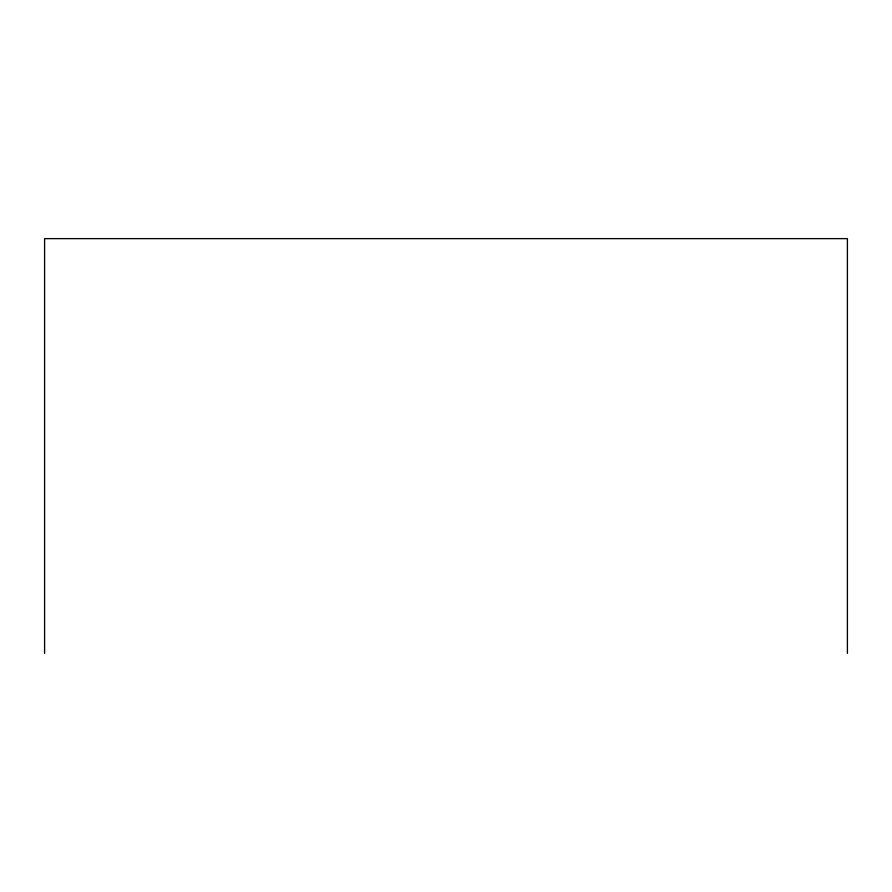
<?xml version="1.0" encoding="UTF-8"?>
<svg xmlns="http://www.w3.org/2000/svg" width="892" height="892" viewBox="0 0 892 892"><rect width="100%" height="100%" fill="white"/><g stroke="black" fill="none" stroke-linecap="round" stroke-linejoin="round"><path stroke-width="1.34" d="M847.4 653.368L847.4 238.632L44.6 238.632L44.6 653.368"/></g></svg>
